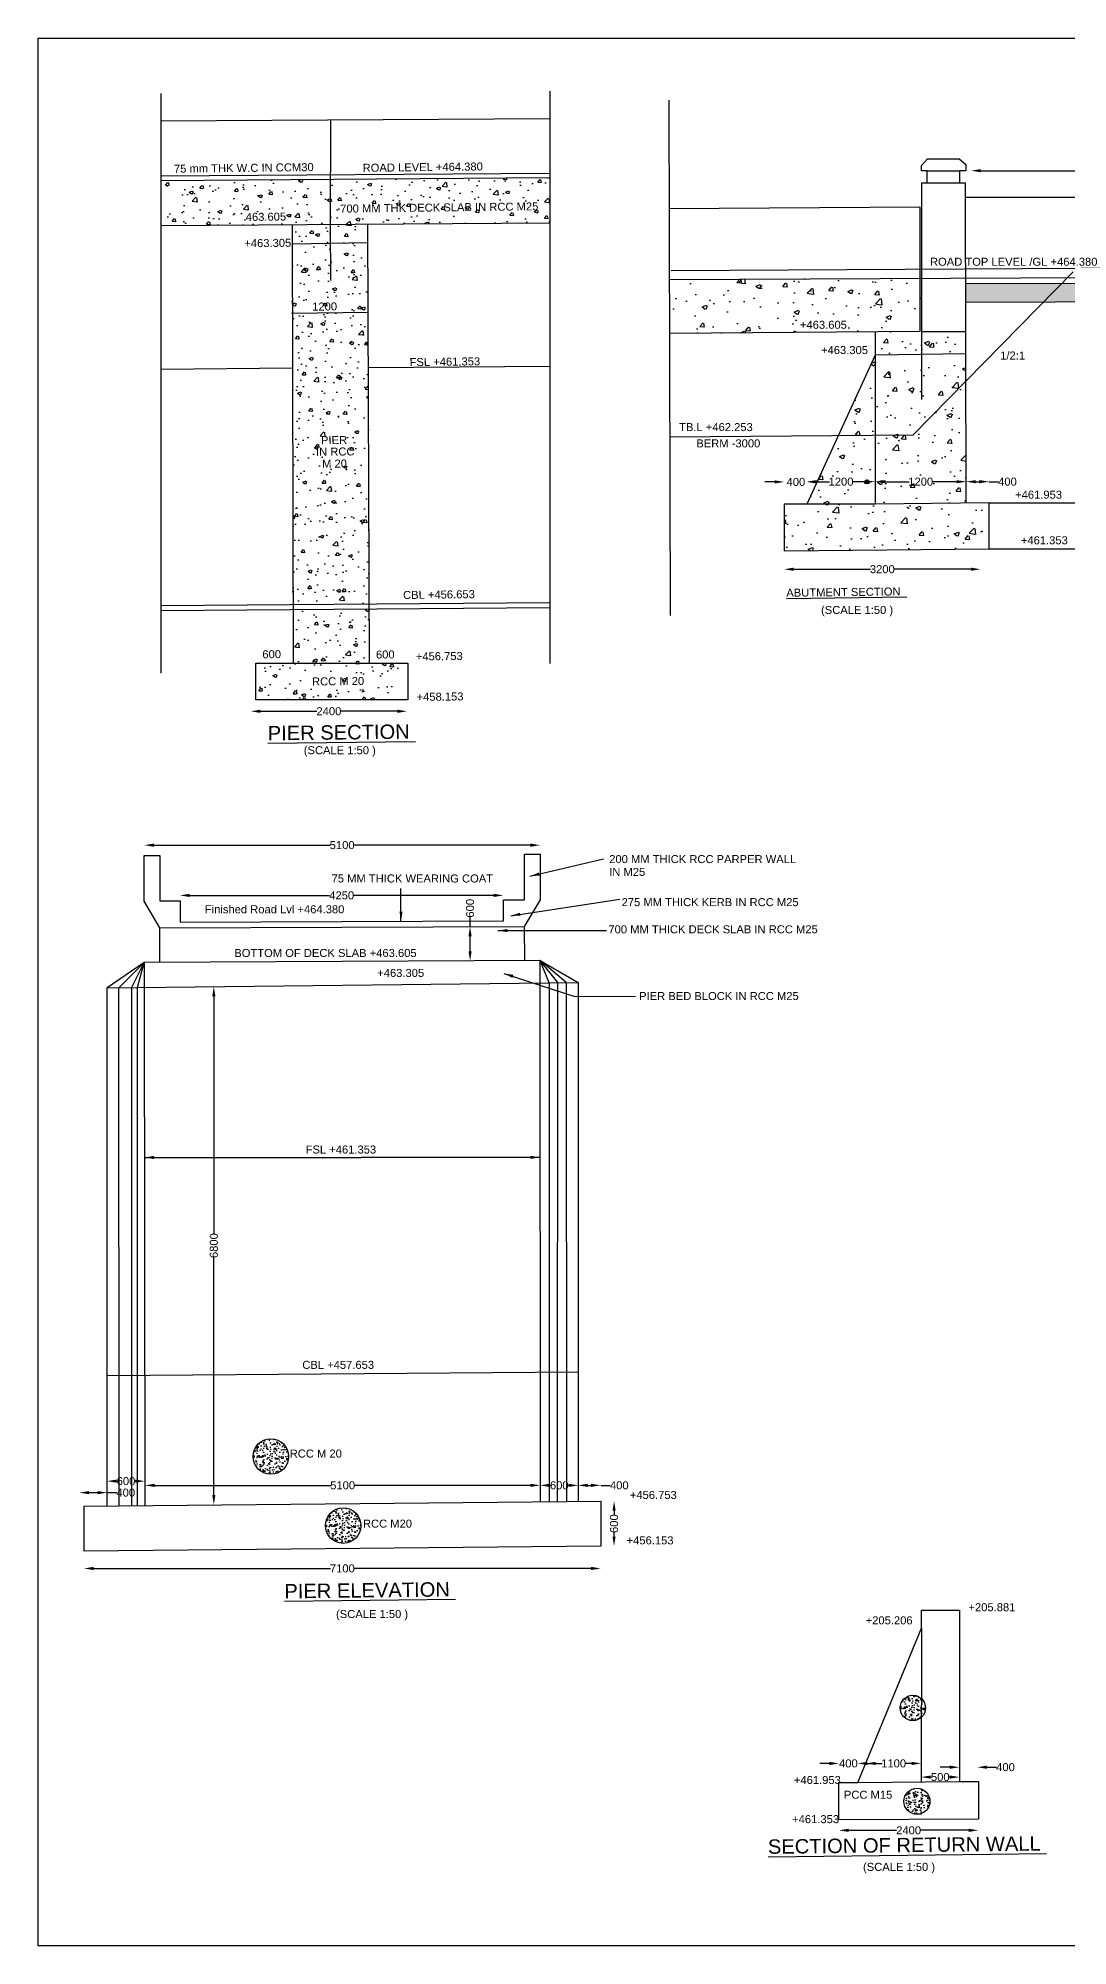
# Model space of a CAD drawing. Header units: millimetres. Extents: x 5124 to 5377674, y 2311 to 17511874.
# Drawn here: x 5336396 to 5352479, y 17482074 to 17511874 of the extents above; entities that cross this region are included whole.
import ezdxf

# ---------------------------------------------------------------- set-up
doc = ezdxf.new("R2010")
doc.units = ezdxf.units.MM
doc.header["$MEASUREMENT"] = 0
doc.layers.add('DRAWING', color=2, linetype='Continuous')
doc.layers.add('TEXT', color=7, linetype='Continuous')
doc.styles.get("Standard").update_dxf_attribs({"font": 'arial.ttf', "height": 125})
doc.dimstyles.get("Standard").update_dxf_attribs({"dimtxt": 200, "dimasz": 150, "dimexe": 0.18, "dimexo": 0.0625, "dimgap": 0.09, "dimtad": 0, "dimdec": 0, "dimzin": 0, "dimdsep": 46, "dimtxsty": 'Standard', "dimcen": 0.09, "dimse1": 1, "dimse2": 1, "dimadec": 0, "dimazin": 0, "dimtfac": 1, "dimtdec": 0, "dimtofl": 0, "dimtmove": 0, "dimatfit": 3, "dimfxl": 1, "dimtolj": 1, "dimtzin": 0, "dimarcsym": 0})
pattern_1 = [(50, (0, 0), (537.945137, -47.064101), [56.25, -618.75]), (355, (0, 0), (-104.0635, 564.1441), [45, -495]), (100.4514, (44.83, -3.9), (433.882036, 517.079657), [47.805143, -525.856584]), (46.1842, (0, 150), (800.430786, -124.13926), [84.375, -928.125]), (96.6356, (66.7, 139.66), (700.99703, 730.588403), [71.707716, -788.78475]), (351.1842, (0, 150), (700.99646, 730.58895), [67.5, -742.5]), (21, (75, 112.5), (447.680289, -301.964168), [56.25, -618.75]), (326, (75, 112.5), (182.486499, 543.862534), [45, -495]), (71.4514, (112.3, 87.34), (630.166971, 241.897873), [47.805143, -525.856584]), (37.5, (0, 0), (9.1198915, 249.6703904), [0, -489, 0, -502.5, 0, -496.875]), (7.5, (0, 0), (197.302153, 295.808784), [0, -286.5, 0, -477.75, 0, -189.375]), (327.5, (-167.25, 0), (400.3668271, -16.9161538), [0, -187.5, 0, -585, 0, -776.25]), (317.5, (-242.25, 0), (437.389627, 75.078737), [0, -243.75, 0, -388.5, 0, -551.25])]
pattern_2 = [(50, (0, 0), (143.4520365, -12.550427), [15, -165]), (355, (0, 0), (-27.7502667, 150.4384267), [12, -132]), (100.4514, (11.95, -1.05), (115.7018763, 137.8879084), [12.748038, -140.2284224]), (46.1842, (0, 40), (213.4482097, -33.1038029), [22.5, -247.5]), (96.6356, (17.79, 37.24), (186.932541, 194.8235742), [19.1220576, -210.3426]), (351.1842, (0, 40), (186.932389, 194.8237202), [18, -198]), (21, (20, 30), (119.3814104, -80.5237781), [15, -165]), (326, (20, 30), (48.6630664, 145.030009), [12, -132]), (71.4514, (29.95, 23.29), (168.0445257, 64.5060993), [12.748038, -140.2284224]), (37.5, (0, 0), (2.43197106, 66.57877077), [0, -130.4, 0, -134, 0, -132.5]), (7.5, (0, 0), (52.6139075, 78.88234238), [0, -76.4, 0, -127.4, 0, -50.5]), (327.5, (-44.6, 0), (106.76448723, -4.51097435), [0, -50, 0, -156, 0, -207]), (317.5, (-64.6, 0), (116.63723387, 20.02099647), [0, -65, 0, -103.6, 0, -147])]

# ---------------------------------------------------------------- blocks, each defined once
blk = doc.blocks.new('*D4')
at = {"layer": 'Defpoints', "color": 0, "transparency": 16777216}
for p in [(5339717, 17501386), (5342157, 17501386), (5342157, 17501359)]:
    blk.add_point(p, dxfattribs=at)
at = {"layer": 'TEXT', "color": 0, "lineweight": -2, "transparency": 16777216}
for p, q in [((5339867, 17501359), (5340749, 17501359)), ((5342007, 17501359), (5341125, 17501359))]:
    blk.add_line(p, q, dxfattribs=at)
at = {"layer": 'TEXT', "color": 0, "transparency": 16777216}
for points in [[(5339867, 17501384), (5339867, 17501334), (5339717, 17501359)], [(5342007, 17501384), (5342007, 17501334), (5342157, 17501359)]]:
    blk.add_solid(points, dxfattribs=at)
at = {"layer": 'TEXT', "color": 0, "transparency": 16777216, "insert": (5340937, 17501359), "char_height": 125, "attachment_point": 5}
blk.add_mtext('\\A1;2400', dxfattribs=at)
blk = doc.blocks.new('*D5')
at = {"layer": 'Defpoints', "color": 0, "transparency": 16777216}
for p in [(5351115, 17503897), (5348047, 17503867), (5351115, 17503578)]:
    blk.add_point(p, dxfattribs=at)
at = {"layer": 'TEXT', "color": 0, "lineweight": -2, "transparency": 16777216}
for p, q in [((5348197, 17503578), (5349395, 17503578)), ((5350965, 17503578), (5349768, 17503578))]:
    blk.add_line(p, q, dxfattribs=at)
at = {"layer": 'TEXT', "color": 0, "transparency": 16777216}
for points in [[(5348197, 17503603), (5348197, 17503553), (5348047, 17503578)], [(5350965, 17503603), (5350965, 17503553), (5351115, 17503578)]]:
    blk.add_solid(points, dxfattribs=at)
at = {"layer": 'TEXT', "color": 0, "transparency": 16777216, "insert": (5349581, 17503578), "char_height": 125, "attachment_point": 5}
blk.add_mtext('\\A1;3200', dxfattribs=at)
blk = doc.blocks.new('*D6')
at = {"layer": 'Defpoints', "color": 0, "transparency": 16777216}
for p in [(5348403, 17504942), (5348047, 17504596), (5348403, 17504596)]:
    blk.add_point(p, dxfattribs=at)
at = {"layer": 'TEXT', "color": 0, "lineweight": -2, "transparency": 16777216}
for p, q in [((5347897, 17504942), (5347747, 17504942)), ((5348553, 17504942), (5348703, 17504942))]:
    blk.add_line(p, q, dxfattribs=at)
at = {"layer": 'TEXT', "color": 0, "transparency": 16777216}
for points in [[(5347897, 17504967), (5347897, 17504917), (5348047, 17504942)], [(5348553, 17504967), (5348553, 17504917), (5348403, 17504942)]]:
    blk.add_solid(points, dxfattribs=at)
at = {"layer": 'TEXT', "color": 0, "transparency": 16777216, "insert": (5348231, 17504942), "char_height": 125, "attachment_point": 5}
blk.add_mtext('\\A1;400', dxfattribs=at)
blk = doc.blocks.new('*D7')
at = {"layer": 'Defpoints', "color": 0, "transparency": 16777216}
for p in [(5349470, 17504946), (5348403, 17504596), (5349470, 17504596)]:
    blk.add_point(p, dxfattribs=at)
at = {"layer": 'TEXT', "color": 0, "lineweight": -2, "transparency": 16777216}
for p, q in [((5348553, 17504946), (5348756, 17504946)), ((5349320, 17504946), (5349117, 17504946))]:
    blk.add_line(p, q, dxfattribs=at)
at = {"layer": 'TEXT', "color": 0, "transparency": 16777216}
for points in [[(5348553, 17504971), (5348553, 17504921), (5348403, 17504946)], [(5349320, 17504971), (5349320, 17504921), (5349470, 17504946)]]:
    blk.add_solid(points, dxfattribs=at)
at = {"layer": 'TEXT', "color": 0, "transparency": 16777216, "insert": (5348936, 17504946), "char_height": 125, "attachment_point": 5}
blk.add_mtext('\\A1;1200', dxfattribs=at)
blk = doc.blocks.new('*D8')
at = {"layer": 'Defpoints', "color": 0, "transparency": 16777216}
for p in [(5350891, 17504946), (5349470, 17504596), (5350891, 17504611)]:
    blk.add_point(p, dxfattribs=at)
at = {"layer": 'TEXT', "color": 0, "lineweight": -2, "transparency": 16777216}
for p, q in [((5349620, 17504946), (5350000, 17504946)), ((5350741, 17504946), (5350361, 17504946))]:
    blk.add_line(p, q, dxfattribs=at)
at = {"layer": 'TEXT', "color": 0, "transparency": 16777216}
for points in [[(5349620, 17504971), (5349620, 17504921), (5349470, 17504946)], [(5350741, 17504971), (5350741, 17504921), (5350891, 17504946)]]:
    blk.add_solid(points, dxfattribs=at)
at = {"layer": 'TEXT', "color": 0, "transparency": 16777216, "insert": (5350181, 17504946), "char_height": 125, "attachment_point": 5}
blk.add_mtext('\\A1;1200', dxfattribs=at)
blk = doc.blocks.new('*D9')
at = {"layer": 'Defpoints', "color": 0, "transparency": 16777216}
for p in [(5350891, 17504946), (5351246, 17504946), (5351246, 17504946)]:
    blk.add_point(p, dxfattribs=at)
at = {"layer": 'TEXT', "color": 0, "lineweight": -2, "transparency": 16777216}
for p, q in [((5351041, 17504946), (5351096, 17504946)), ((5351246, 17504946), (5351396, 17504946))]:
    blk.add_line(p, q, dxfattribs=at)
at = {"layer": 'TEXT', "color": 0, "transparency": 16777216}
for points in [[(5351041, 17504971), (5351041, 17504921), (5350891, 17504946)], [(5351096, 17504971), (5351096, 17504921), (5351246, 17504946)]]:
    blk.add_solid(points, dxfattribs=at)
at = {"layer": 'TEXT', "color": 0, "transparency": 16777216, "insert": (5351536, 17504946), "char_height": 125, "attachment_point": 5}
blk.add_mtext('\\A1;400', dxfattribs=at)
blk = doc.blocks.new('*D10')
at = {"layer": 'Defpoints', "color": 0, "transparency": 16777216}
for p in [(5350969, 17509804), (5350969, 17509389), (5355027, 17509393)]:
    blk.add_point(p, dxfattribs=at)
at = {"layer": 'TEXT', "color": 0, "lineweight": -2, "transparency": 16777216}
for p, q in [((5351119, 17509804), (5352809, 17509804)), ((5354877, 17509804), (5353187, 17509804))]:
    blk.add_line(p, q, dxfattribs=at)
at = {"layer": 'TEXT', "color": 0, "transparency": 16777216}
for points in [[(5351119, 17509829), (5351119, 17509779), (5350969, 17509804)], [(5354877, 17509829), (5354877, 17509779), (5355027, 17509804)]]:
    blk.add_solid(points, dxfattribs=at)
at = {"layer": 'TEXT', "color": 0, "transparency": 16777216, "insert": (5352998, 17509804), "char_height": 125, "attachment_point": 5}
blk.add_mtext('\\A1;4500', dxfattribs=at)
blk = doc.blocks.new('*D20')
at = {"layer": 'Defpoints', "color": 0, "transparency": 16777216}
for p in [(5344234, 17499268), (5344234, 17499125), (5338054, 17499109)]:
    blk.add_point(p, dxfattribs=at)
at = {"layer": 'TEXT', "color": 0, "lineweight": -2, "transparency": 16777216}
for p, q in [((5338204, 17499268), (5340958, 17499268)), ((5344084, 17499268), (5341331, 17499268))]:
    blk.add_line(p, q, dxfattribs=at)
at = {"layer": 'TEXT', "color": 0, "transparency": 16777216}
for points in [[(5338204, 17499293), (5338204, 17499243), (5338054, 17499268)], [(5344084, 17499293), (5344084, 17499243), (5344234, 17499268)]]:
    blk.add_solid(points, dxfattribs=at)
at = {"layer": 'TEXT', "color": 0, "transparency": 16777216, "insert": (5341144, 17499268), "char_height": 125, "attachment_point": 5}
blk.add_mtext('\\A1;5100', dxfattribs=at)
blk = doc.blocks.new('*D21')
at = {"layer": 'Defpoints', "color": 0, "transparency": 16777216}
for p in [(5338611, 17498483), (5338611, 17498415), (5343663, 17498415)]:
    blk.add_point(p, dxfattribs=at)
at = {"layer": 'TEXT', "color": 0, "lineweight": -2, "transparency": 16777216}
for p, q in [((5338761, 17498483), (5340948, 17498483)), ((5343513, 17498483), (5341326, 17498483))]:
    blk.add_line(p, q, dxfattribs=at)
at = {"layer": 'TEXT', "color": 0, "transparency": 16777216}
for points in [[(5338761, 17498508), (5338761, 17498458), (5338611, 17498483)], [(5343513, 17498508), (5343513, 17498458), (5343663, 17498483)]]:
    blk.add_solid(points, dxfattribs=at)
at = {"layer": 'TEXT', "color": 0, "transparency": 16777216, "insert": (5341137, 17498483), "char_height": 125, "attachment_point": 5}
blk.add_mtext('\\A1;4250', dxfattribs=at)
blk = doc.blocks.new('*D22')
at = {"layer": 'Defpoints', "color": 0, "transparency": 16777216}
for p in [(5339292, 17497058), (5339140, 17488965), (5339369, 17488965)]:
    blk.add_point(p, dxfattribs=at)
at = {"layer": 'TEXT', "color": 0, "lineweight": -2, "transparency": 16777216}
for p, q in [((5339140, 17496908), (5339140, 17493199)), ((5339140, 17489115), (5339140, 17492825))]:
    blk.add_line(p, q, dxfattribs=at)
at = {"layer": 'TEXT', "color": 0, "transparency": 16777216}
for points in [[(5339115, 17496908), (5339165, 17496908), (5339140, 17497058)], [(5339115, 17489115), (5339165, 17489115), (5339140, 17488965)]]:
    blk.add_solid(points, dxfattribs=at)
at = {"layer": 'TEXT', "color": 0, "transparency": 16777216, "insert": (5339140, 17493012), "char_height": 125, "attachment_point": 5, "rotation": 90}
blk.add_mtext('\\A1;6800', dxfattribs=at)
blk = doc.blocks.new('*D23')
at = {"layer": 'Defpoints', "color": 0, "transparency": 16777216}
for p in [(5338064, 17489105), (5344239, 17489267), (5344239, 17489109)]:
    blk.add_point(p, dxfattribs=at)
at = {"layer": 'TEXT', "color": 0, "lineweight": -2, "transparency": 16777216}
for p, q in [((5338214, 17489267), (5340965, 17489267)), ((5344089, 17489267), (5341338, 17489267))]:
    blk.add_line(p, q, dxfattribs=at)
at = {"layer": 'TEXT', "color": 0, "transparency": 16777216}
for points in [[(5338214, 17489292), (5338214, 17489242), (5338064, 17489267)], [(5344089, 17489292), (5344089, 17489242), (5344239, 17489267)]]:
    blk.add_solid(points, dxfattribs=at)
at = {"layer": 'TEXT', "color": 0, "transparency": 16777216, "insert": (5341152, 17489267), "char_height": 125, "attachment_point": 5}
blk.add_mtext('\\A1;5100', dxfattribs=at)
blk = doc.blocks.new('*D24')
at = {"layer": 'Defpoints', "color": 0, "transparency": 16777216}
for p in [(5344239, 17489267), (5344831, 17489267), (5344831, 17489267)]:
    blk.add_point(p, dxfattribs=at)
at = {"layer": 'TEXT', "color": 0, "lineweight": -2, "transparency": 16777216}
for p, q in [((5344389, 17489267), (5344397, 17489267)), ((5344681, 17489267), (5344673, 17489267))]:
    blk.add_line(p, q, dxfattribs=at)
at = {"layer": 'TEXT', "color": 0, "transparency": 16777216}
for points in [[(5344389, 17489292), (5344389, 17489242), (5344239, 17489267)], [(5344681, 17489292), (5344681, 17489242), (5344831, 17489267)]]:
    blk.add_solid(points, dxfattribs=at)
at = {"layer": 'TEXT', "color": 0, "transparency": 16777216, "insert": (5344535, 17489267), "char_height": 125, "attachment_point": 5}
blk.add_mtext('\\A1;600', dxfattribs=at)
blk = doc.blocks.new('*D25')
at = {"layer": 'Defpoints', "color": 0, "transparency": 16777216}
for p in [(5344831, 17489017), (5345182, 17489267), (5345182, 17489017)]:
    blk.add_point(p, dxfattribs=at)
at = {"layer": 'TEXT', "color": 0, "lineweight": -2, "transparency": 16777216}
for p, q in [((5344981, 17489267), (5345032, 17489267)), ((5345182, 17489267), (5345332, 17489267))]:
    blk.add_line(p, q, dxfattribs=at)
at = {"layer": 'TEXT', "color": 0, "transparency": 16777216}
for points in [[(5344981, 17489292), (5344981, 17489242), (5344831, 17489267)], [(5345032, 17489292), (5345032, 17489242), (5345182, 17489267)]]:
    blk.add_solid(points, dxfattribs=at)
at = {"layer": 'TEXT', "color": 0, "transparency": 16777216, "insert": (5345473, 17489267), "char_height": 125, "attachment_point": 5}
blk.add_mtext('\\A1;400', dxfattribs=at)
blk = doc.blocks.new('*D26')
at = {"layer": 'Defpoints', "color": 0, "transparency": 16777216}
for p in [(5345182, 17489020), (5345182, 17488318), (5345391, 17488318)]:
    blk.add_point(p, dxfattribs=at)
at = {"layer": 'TEXT', "color": 0, "lineweight": -2, "transparency": 16777216}
for p, q in [((5345391, 17488870), (5345391, 17488808)), ((5345391, 17488468), (5345391, 17488531))]:
    blk.add_line(p, q, dxfattribs=at)
at = {"layer": 'TEXT', "color": 0, "transparency": 16777216}
for points in [[(5345366, 17488870), (5345416, 17488870), (5345391, 17489020)], [(5345366, 17488468), (5345416, 17488468), (5345391, 17488318)]]:
    blk.add_solid(points, dxfattribs=at)
at = {"layer": 'TEXT', "color": 0, "transparency": 16777216, "insert": (5345391, 17488669), "char_height": 125, "attachment_point": 5, "rotation": 90}
blk.add_mtext('\\A1;600', dxfattribs=at)
blk = doc.blocks.new('*D27')
at = {"layer": 'Defpoints', "color": 0, "transparency": 16777216}
for p in [(5337042, 17489091), (5337473, 17489153), (5337473, 17489091)]:
    blk.add_point(p, dxfattribs=at)
at = {"layer": 'TEXT', "color": 0, "lineweight": -2, "transparency": 16777216}
for p, q in [((5337192, 17489153), (5337323, 17489153)), ((5337473, 17489153), (5337623, 17489153))]:
    blk.add_line(p, q, dxfattribs=at)
at = {"layer": 'TEXT', "color": 0, "transparency": 16777216}
for points in [[(5337192, 17489178), (5337192, 17489128), (5337042, 17489153)], [(5337323, 17489178), (5337323, 17489128), (5337473, 17489153)]]:
    blk.add_solid(points, dxfattribs=at)
at = {"layer": 'TEXT', "color": 0, "transparency": 16777216, "insert": (5337764, 17489153), "char_height": 125, "attachment_point": 5}
blk.add_mtext('\\A1;400', dxfattribs=at)
blk = doc.blocks.new('*D28')
at = {"layer": 'Defpoints', "color": 0, "transparency": 16777216}
for p in [(5337473, 17489344), (5338063, 17489406), (5338063, 17489333)]:
    blk.add_point(p, dxfattribs=at)
at = {"layer": 'TEXT', "color": 0, "lineweight": -2, "transparency": 16777216}
for p, q in [((5337623, 17489333), (5337630, 17489333)), ((5337913, 17489333), (5337907, 17489333))]:
    blk.add_line(p, q, dxfattribs=at)
at = {"layer": 'TEXT', "color": 0, "transparency": 16777216}
for points in [[(5337623, 17489358), (5337623, 17489308), (5337473, 17489333)], [(5337913, 17489358), (5337913, 17489308), (5338063, 17489333)]]:
    blk.add_solid(points, dxfattribs=at)
at = {"layer": 'TEXT', "color": 0, "transparency": 16777216, "insert": (5337768, 17489333), "char_height": 125, "attachment_point": 5}
blk.add_mtext('\\A1;600', dxfattribs=at)
blk = doc.blocks.new('*D29')
at = {"layer": 'Defpoints', "color": 0, "transparency": 16777216}
for p in [(5337113, 17488240), (5345182, 17488318), (5345182, 17487969)]:
    blk.add_point(p, dxfattribs=at)
at = {"layer": 'TEXT', "color": 0, "lineweight": -2, "transparency": 16777216}
for p, q in [((5337263, 17487969), (5340961, 17487969)), ((5345032, 17487969), (5341333, 17487969))]:
    blk.add_line(p, q, dxfattribs=at)
at = {"layer": 'TEXT', "color": 0, "transparency": 16777216}
for points in [[(5337263, 17487994), (5337263, 17487944), (5337113, 17487969)], [(5345032, 17487994), (5345032, 17487944), (5345182, 17487969)]]:
    blk.add_solid(points, dxfattribs=at)
at = {"layer": 'TEXT', "color": 0, "transparency": 16777216, "insert": (5341147, 17487969), "char_height": 125, "attachment_point": 5}
blk.add_mtext('\\A1;7100', dxfattribs=at)
blk = doc.blocks.new('*D37')
at = {"layer": 'Defpoints', "color": 0, "transparency": 16777216}
for p in [(5349197, 17484923), (5348904, 17484626), (5349197, 17484626)]:
    blk.add_point(p, dxfattribs=at)
at = {"layer": 'TEXT', "color": 0, "lineweight": -2, "transparency": 16777216}
for p, q in [((5348754, 17484923), (5348604, 17484923)), ((5349347, 17484923), (5349497, 17484923))]:
    blk.add_line(p, q, dxfattribs=at)
at = {"layer": 'TEXT', "color": 0, "transparency": 16777216}
for points in [[(5348754, 17484948), (5348754, 17484898), (5348904, 17484923)], [(5349347, 17484948), (5349347, 17484898), (5349197, 17484923)]]:
    blk.add_solid(points, dxfattribs=at)
at = {"layer": 'TEXT', "color": 0, "transparency": 16777216, "insert": (5349051, 17484923), "char_height": 125, "attachment_point": 5}
blk.add_mtext('\\A1;400', dxfattribs=at)
blk = doc.blocks.new('*D38')
at = {"layer": 'Defpoints', "color": 0, "transparency": 16777216}
for p in [(5349329, 17484945), (5350188, 17484943), (5350188, 17484923)]:
    blk.add_point(p, dxfattribs=at)
at = {"layer": 'TEXT', "color": 0, "lineweight": -2, "transparency": 16777216}
for p, q in [((5349479, 17484923), (5349578, 17484923)), ((5350038, 17484923), (5349939, 17484923))]:
    blk.add_line(p, q, dxfattribs=at)
at = {"layer": 'TEXT', "color": 0, "transparency": 16777216}
for points in [[(5349479, 17484948), (5349479, 17484898), (5349329, 17484923)], [(5350038, 17484948), (5350038, 17484898), (5350188, 17484923)]]:
    blk.add_solid(points, dxfattribs=at)
at = {"layer": 'TEXT', "color": 0, "transparency": 16777216, "insert": (5349758, 17484923), "char_height": 125, "attachment_point": 5}
blk.add_mtext('\\A1;1100', dxfattribs=at)
blk = doc.blocks.new('*D39')
at = {"layer": 'Defpoints', "color": 0, "transparency": 16777216}
for p in [(5350187, 17484729), (5350785, 17484729), (5350785, 17484710)]:
    blk.add_point(p, dxfattribs=at)
at = {"layer": 'TEXT', "color": 0, "lineweight": -2, "transparency": 16777216}
for p, q in [((5350337, 17484710), (5350348, 17484710)), ((5350635, 17484710), (5350624, 17484710))]:
    blk.add_line(p, q, dxfattribs=at)
at = {"layer": 'TEXT', "color": 0, "transparency": 16777216}
for points in [[(5350337, 17484735), (5350337, 17484685), (5350187, 17484710)], [(5350635, 17484735), (5350635, 17484685), (5350785, 17484710)]]:
    blk.add_solid(points, dxfattribs=at)
at = {"layer": 'TEXT', "color": 0, "transparency": 16777216, "insert": (5350486, 17484710), "char_height": 125, "attachment_point": 5}
blk.add_mtext('\\A1;500', dxfattribs=at)
blk = doc.blocks.new('*D40')
at = {"layer": 'Defpoints', "color": 0, "transparency": 16777216}
for p in [(5350785, 17484868), (5351064, 17484868), (5351064, 17484864)]:
    blk.add_point(p, dxfattribs=at)
at = {"layer": 'TEXT', "color": 0, "lineweight": -2, "transparency": 16777216}
for p, q in [((5350635, 17484864), (5350485, 17484864)), ((5351214, 17484864), (5351364, 17484864))]:
    blk.add_line(p, q, dxfattribs=at)
at = {"layer": 'TEXT', "color": 0, "transparency": 16777216}
for points in [[(5350635, 17484889), (5350635, 17484839), (5350785, 17484864)], [(5351214, 17484889), (5351214, 17484839), (5351064, 17484864)]]:
    blk.add_solid(points, dxfattribs=at)
at = {"layer": 'TEXT', "color": 0, "transparency": 16777216, "insert": (5351505, 17484864), "char_height": 125, "attachment_point": 5}
blk.add_mtext('\\A1;400', dxfattribs=at)
blk = doc.blocks.new('*D41')
at = {"layer": 'Defpoints', "color": 0, "transparency": 16777216}
for p in [(5348903, 17484040), (5351082, 17484052), (5351082, 17483878)]:
    blk.add_point(p, dxfattribs=at)
at = {"layer": 'TEXT', "color": 0, "lineweight": -2, "transparency": 16777216}
for p, q in [((5349053, 17483878), (5349805, 17483878)), ((5350932, 17483878), (5350180, 17483878))]:
    blk.add_line(p, q, dxfattribs=at)
at = {"layer": 'TEXT', "color": 0, "transparency": 16777216}
for points in [[(5349053, 17483903), (5349053, 17483853), (5348903, 17483878)], [(5350932, 17483903), (5350932, 17483853), (5351082, 17483878)]]:
    blk.add_solid(points, dxfattribs=at)
at = {"layer": 'TEXT', "color": 0, "transparency": 16777216, "insert": (5349992, 17483878), "char_height": 125, "attachment_point": 5}
blk.add_mtext('\\A1;2400', dxfattribs=at)
blk = doc.blocks.new('*D47')
at = {"layer": 'Defpoints', "color": 0, "transparency": 16777216}
for p in [(5343104, 17497994), (5343142, 17497994), (5343106, 17497460)]:
    blk.add_point(p, dxfattribs=at)
at = {"layer": 'TEXT', "color": 0, "lineweight": -2, "transparency": 16777216}
for p, q in [((5343142, 17497994), (5343142, 17498144)), ((5343142, 17497610), (5343142, 17497844))]:
    blk.add_line(p, q, dxfattribs=at)
at = {"layer": 'TEXT', "color": 0, "transparency": 16777216}
for points in [[(5343117, 17497844), (5343167, 17497844), (5343142, 17497994)], [(5343117, 17497610), (5343167, 17497610), (5343142, 17497460)]]:
    blk.add_solid(points, dxfattribs=at)
at = {"layer": 'TEXT', "color": 0, "transparency": 16777216, "insert": (5343142, 17498282), "char_height": 125, "attachment_point": 5, "rotation": 90}
blk.add_mtext('\\A1;600', dxfattribs=at)

msp = doc.modelspace()

# ---------------------------------------------------------------- hatches: boundary and pattern name
at = {"layer": 'DRAWING'}
h = msp.add_hatch(dxfattribs=at)
h.set_pattern_fill('AR-CONC', color=0, scale=100, style=0)
h.set_pattern_definition([(50, (0, 0), (717.260183, -62.752135), [75, -825]), (355, (0, 0), (-138.751334, 752.192134), [60, -660]), (100.4514, (59.8, -5.2), (578.509382, 689.439542), [63.74019, -701.142112]), (46.1842, (0, 200), (1067.24105, -165.519014), [112.5, -1237.5]), (96.6356, (88.9, 186.2), (934.662706, 974.11787), [95.61029, -1051.713]), (351.1842, (0, 200), (934.661945, 974.1186), [90, -990]), (21, (100, 150), (596.907052, -402.61889), [75, -825]), (326, (100, 150), (243.315332, 725.150045), [60, -660]), (71.4514, (149.74, 116.45), (840.222629, 322.530497), [63.74019, -701.142112]), (37.5, (0, 0), (12.1598553, 332.893854), [0, -652, 0, -670, 0, -662.5]), (7.5, (0, 0), (263.0695374, 394.411712), [0, -382, 0, -637, 0, -252.5]), (327.5, (-223, 0), (533.822436, -22.5548717), [0, -250, 0, -780, 0, -1035]), (317.5, (-323, 0), (583.186169, 100.104982), [0, -325, 0, -518, 0, -735])])
h.paths.add_polyline_path([(5351249.8, 17504615.3), (5349469.9, 17504595.9), (5348047.5, 17504595.9), (5348047.5, 17503867.1), (5351249.8, 17503898.6)])
h.paths.add_polyline_path([(5350888, 17506516.7), (5350064.2, 17505675.9), (5349469.9, 17505670.9), (5349469.9, 17504595.9), (5350891.3, 17504611.4)])
h.paths.add_polyline_path([(5349469.9, 17505670.9), (5348894.2, 17505666.2), (5348403, 17504595.9), (5349469.9, 17504595.9)])
h.paths.add_polyline_path([(5350888, 17506516.7), (5350887.2, 17506942.4), (5349469.9, 17506920.5), (5349469.9, 17505670.9), (5350064.2, 17505675.9)])
h.paths.add_polyline_path([(5349469.9, 17506920.5), (5348894.2, 17505666.2), (5349469.9, 17505670.9)])
h.paths.add_polyline_path([(5350192.3, 17507291.2), (5350192.3, 17508122.7), (5350164.9, 17508122.5), (5350164.9, 17507291), (5349469.9, 17507285.9), (5349469.9, 17506920.5), (5350192.3, 17506931.7)])
h.paths.add_polyline_path([(5350886.6, 17507292.5), (5350192.3, 17507291.2), (5350192.3, 17506931.7), (5350887.2, 17506942.4)])
h.paths.add_polyline_path([(5350164.9, 17508122.5), (5346253.8, 17508103.2), (5346255.7, 17507262.4), (5350164.9, 17507291)])
at = {"layer": 'TEXT'}
h = msp.add_hatch(dxfattribs=at)
h.set_pattern_fill('AR-CONC', color=0, scale=75, style=0)
h.set_pattern_definition(pattern_1)
h.paths.add_polyline_path([(5340959.2, 17508965.7), (5340361.3, 17508961.3), (5340362, 17508662.3), (5340960.9, 17508672.8)])
h.paths.add_polyline_path([(5340960.7, 17509666.2), (5338310.5, 17509645.8), (5338310.5, 17508946.5), (5340959.2, 17508965.7)])
h.paths.add_polyline_path([(5344389.7, 17509692.5), (5340960.7, 17509666.2), (5340959.2, 17508965.7), (5344389.7, 17508990.5)])
h.paths.add_polyline_path([(5339606.9, 17508983.5), (5340302, 17508991.9), (5340299.7, 17509183.5), (5339604.6, 17509175.1)], flags=24)
h.paths.add_polyline_path([(5341082.5, 17509113.5), (5344242.4, 17509151.5), (5344240, 17509345.4), (5341080.1, 17509307.4)], flags=24)
h = msp.add_hatch(dxfattribs=at)
h.set_pattern_fill('AR-CONC', color=0, scale=75, style=0)
h.set_pattern_definition(pattern_1)
h.paths.add_polyline_path([(5341547.4, 17508683.2), (5340362, 17508662.3), (5340364.6, 17507580.2), (5341551.6, 17507594.5)])
h.paths.add_polyline_path([(5341546.3, 17508969.9), (5340959.2, 17508965.7), (5340960.9, 17508672.8), (5341547.4, 17508683.2)])
h = msp.add_hatch(dxfattribs=at)
h.set_pattern_fill('GRAVEL', color=0, scale=250, style=0)
h.set_pattern_definition([(228.0128, (180, 250), (-1999.99955804, -2250.000335402), [33.634, -3329.772]), (184.9697, (157.5, 225), (3000.0002628794, 249.997826752), [57.717, -5713.98125]), (132.5104, (100, 220), (2499.997679587, -2750.002168468), [40.697, -4029.008]), (267.2737, (2.5, 157.5), (249.999004432, 5000.000073743), [52.5595, -5203.3895]), (292.8337, (0, 105), (-1250.002476359, 2999.9991029444), [51.53875, -5102.34325]), (357.2737, (20, 57.5), (-5000.000073743, 249.999004432), [52.5595, -5203.3895]), (37.6942, (72.5, 55), (-3250.0018364045, -2499.99760129), [69.50725, -6881.21225]), (72.2553, (127.5, 97.5), (1750.0026906764, 5499.99905781), [65.622, -6496.58025]), (121.4296, (147.5, 160), (-2000.002058544, 3249.998759123), [52.7375, -5221.01825]), (175.2364, (120, 205), (2750.00023658, -249.997883165), [60.208, -2950.19075]), (222.3974, (60, 210), (-3000.0018377683, -2749.9980205035), [77.862, -7708.34375]), (138.8141, (250, 155), (-1750.0007367, 1499.999328336), [26.57525, -2630.961]), (171.4692, (230, 172.5), (3249.999571204, -500.00197751), [50.55925, -5005.37775]), (225, (180, 180), (-3e-14, -250.0000774), [35.35525, -318.198]), (203.1986, (162.5, 210), (1249.999932667, 500.000331316), [19.0395, -1884.90375]), (291.8014, (145, 202.5), (-249.99997763, 750.00006825), [26.92575, -1319.3655]), (30.9638, (155, 177.5), (749.99950557, 500.00062089), [43.73225, -1414.00575]), (161.5651, (192.5, 200), (500.00010865, -249.9996008), [31.62275, -758.94675]), (16.3895, (0, 202.5), (2500.000549603, 749.998177454), [44.3, -4385.71125]), (70.3462, (42.5, 215), (-999.998811843, -2750.000533902), [37.16525, -3679.352]), (293.1986, (192.5, 250), (-500.000331316, 1249.999932667), [38.07875, -1865.8645]), (343.6105, (207.5, 215), (-2500.000549603, 749.998177454), [44.3, -4385.71125]), (339.444, (0, 47.5), (-1250.000461136, 499.998999105), [42.72, -2093.281]), (294.7751, (40, 32.5), (-1249.998047311, 2750.00085546), [35.7945, -3543.66075]), (66.8014, (195, 0), (500.000331316, 1249.999932667), [38.07875, -1865.8645]), (17.354, (210, 35), (-3250.000504774, -999.998625565), [41.90775, -4148.856]), (69.444, (72.5, 0), (-499.998999105, -1250.000461136), [21.36, -2114.641]), (101.3099, (180, 0), (-249.99940804, 1000.00018806), [12.7475, -1262.00725]), (165.9638, (177.5, 12.5), (750.0001365, -249.99951434), [51.53875, -979.2375]), (186.009, (127.5, 25), (2499.9999377265, 249.99982937), [47.7625, -4728.48075]), (303.6901, (155, 155), (-250.00033363, 499.99988944), [36.0555, -865.33225]), (353.1572, (175, 125), (4249.9998413696, -500.001999481), [62.9485, -6231.89075]), (60.9454, (237.5, 117.5), (-1000.0000068, -1750.000096142), [25.739, -2548.1685]), (90, (250, 140), (-250, 250), [15, -235]), (120.2564, (122.5, 32.5), (999.9987217, -1750.000613964), [34.731, -3438.38]), (48.0128, (105, 62.5), (1999.99955804, 2250.000335402), [67.268, -3296.138]), (0, (150, 112.5), (250, 250), [65, -185]), (325.3048, (215, 112.5), (-2499.998564747, 1750.002152399), [39.5285, -3913.3185]), (254.0546, (247.5, 90), (-249.999972324, -1000.00003166), [36.4005, -1783.627]), (207.646, (237.5, 55), (-4749.998951795, -2500.001928292), [59.26625, -5867.3685]), (175.4261, (185, 27.5), (-3250.000139578, 249.99870029), [62.69975, -6207.2685])])
h.paths.add_polyline_path([(5355031.5, 17508054.3), (5352385.7, 17508045.4), (5352102.3, 17507756.1), (5355032.4, 17507766)])
h.paths.add_polyline_path([(5352385.7, 17508045.4), (5350885.2, 17508040.3), (5350885.8, 17507752), (5352102.3, 17507756.1)])
h = msp.add_hatch(dxfattribs=at)
h.set_pattern_fill('AR-CONC', color=0, scale=75, style=0)
h.set_pattern_definition(pattern_1)
h.paths.add_polyline_path([(5341569.2, 17502952.7), (5340375.6, 17502943.8), (5340377.6, 17502111.9), (5341572.4, 17502111.9)])
h.paths.add_polyline_path([(5341568.9, 17503035.8), (5341551.6, 17507594.5), (5340364.6, 17507580.2), (5340375.4, 17503027.1)])
h.paths.add_polyline_path([(5340799.8, 17505128.8), (5341300.3, 17505134.8), (5341298, 17505326.3), (5340797.5, 17505320.2)], flags=24)
h.paths.add_polyline_path([(5340704.4, 17505314.6), (5341419, 17505323.2), (5341416.7, 17505517), (5340702.1, 17505508.4)], flags=24)
h.paths.add_polyline_path([(5340783.4, 17505499.1), (5341253.5, 17505504.7), (5341251.2, 17505692.2), (5340781.2, 17505686.6)], flags=24)
h = msp.add_hatch(dxfattribs=at)
h.set_pattern_fill('AR-CONC', color=0, scale=75, style=0)
h.set_pattern_definition(pattern_1)
h.paths.add_polyline_path([(5342168.7, 17502111.9), (5339793.7, 17502111.9), (5339793.7, 17501540.1), (5342168.7, 17501540.1)])
h.paths.add_polyline_path([(5340641.9, 17501726.7), (5341521.5, 17501737.3), (5341519.2, 17501931.2), (5340639.6, 17501920.6)], flags=24)
h = msp.add_hatch(dxfattribs=at)
h.set_pattern_fill('AR-CONC', color=256, scale=20, style=0)
h.set_pattern_definition([(50, (-10026.57, 3928.31), (143.4520365, -12.550427), [15, -165]), (355, (-10026.57, 3928.31), (-27.7502667, 150.4384267), [12, -132]), (100.4514, (-10014.61, 3927.27), (115.7018763, 137.8879084), [12.748038, -140.2284224]), (46.1842, (-10026.57, 3968.31), (213.4482097, -33.1038029), [22.5, -247.5]), (96.6356, (-10008.78, 3965.56), (186.932541, 194.8235742), [19.1220576, -210.3426]), (351.1842, (-10026.57, 3968.31), (186.932389, 194.8237202), [18, -198]), (21, (-10006.57, 3958.31), (119.3814104, -80.5237781), [15, -165]), (326, (-10006.57, 3958.31), (48.6630664, 145.030009), [12, -132]), (71.4514, (-9996.62, 3951.6), (168.0445257, 64.5060993), [12.748038, -140.2284224]), (37.5, (-10026.57, 3928.314), (2.43197106, 66.57877077), [0, -130.4, 0, -134, 0, -132.5]), (7.5, (-10026.57, 3928.314), (52.6139075, 78.88234238), [0, -76.4, 0, -127.4, 0, -50.5]), (327.5, (-10071.17, 3928.314), (106.76448723, -4.51097435), [0, -50, 0, -156, 0, -207]), (317.5, (-10091.17, 3928.31), (116.63723387, 20.02099647), [0, -65, 0, -103.6, 0, -147])])
edge = h.paths.add_edge_path()
edge.add_arc((5340030.7, 17489718.6), 277.3, 0, 360)
h = msp.add_hatch(dxfattribs=at)
h.set_pattern_fill('AR-CONC', color=256, scale=20, style=0)
h.set_pattern_definition([(50, (-8897.26, 2848.18), (143.4520365, -12.550427), [15, -165]), (355, (-8897.26, 2848.18), (-27.7502667, 150.4384267), [12, -132]), (100.4514, (-8885.3, 2847.13), (115.7018763, 137.8879084), [12.748038, -140.2284224]), (46.1842, (-8897.26, 2888.18), (213.4482097, -33.1038029), [22.5, -247.5]), (96.6356, (-8879.47, 2885.42), (186.932541, 194.8235742), [19.1220576, -210.3426]), (351.1842, (-8897.26, 2888.18), (186.932389, 194.8237202), [18, -198]), (21, (-8877.26, 2878.18), (119.3814104, -80.5237781), [15, -165]), (326, (-8877.26, 2878.18), (48.6630664, 145.030009), [12, -132]), (71.4514, (-8867.31, 2871.47), (168.0445257, 64.5060993), [12.748038, -140.2284224]), (37.5, (-8897.26, 2848.18), (2.43197106, 66.57877077), [0, -130.4, 0, -134, 0, -132.5]), (7.5, (-8897.26, 2848.18), (52.6139075, 78.88234238), [0, -76.4, 0, -127.4, 0, -50.5]), (327.5, (-8941.86, 2848.18), (106.76448723, -4.51097435), [0, -50, 0, -156, 0, -207]), (317.5, (-8961.86, 2848.18), (116.63723387, 20.02099647), [0, -65, 0, -103.6, 0, -147])])
edge = h.paths.add_edge_path()
edge.add_arc((5341160.1, 17488638.5), 277.3, 0, 360)
h = msp.add_hatch(dxfattribs=at)
h.set_pattern_fill('AR-CONC', color=256, scale=20, style=0)
h.set_pattern_definition(pattern_2)
edge = h.paths.add_edge_path()
edge.add_arc((5350057.3, 17485790.3), 198.2, 0, 360)
h = msp.add_hatch(dxfattribs=at)
h.set_pattern_fill('AR-CONC', color=256, scale=20, style=0)
h.set_pattern_definition(pattern_2)
edge = h.paths.add_edge_path()
edge.add_arc((5350122.4, 17484331.3), 203.3, 0, 360)

# ---------------------------------------------------------------- linework, layer by layer
at = {"layer": 'DRAWING', "color": 0}
for points in [[(5336395.8, 17511874.5), (5377305.7, 17511874.5), (5377305.7, 17482073.5), (5336395.8, 17482073.5)], [(5339793.7, 17502111.9), (5342168.7, 17502111.9), (5342168.7, 17501540.1), (5339793.7, 17501540.1)], [(5337112.7, 17488943.7), (5345182.1, 17489020.2), (5345182.1, 17488318.4), (5337112.7, 17488239.9)]]:
    msp.add_lwpolyline(points, close=True, dxfattribs=at)
for points in [[(5344389.7, 17511045.5), (5344389.7, 17502104.2)], [(5338310.5, 17511007.9), (5338310.5, 17501954.5)], [(5346247.5, 17510907.5), (5346265.6, 17502852.9)], [(5338310.5, 17510582.4), (5344389.7, 17510620.4)], [(5340962.6, 17510598.9), (5340959.2, 17508965.7)], [(5350280.5, 17509803.8), (5350194.6, 17509803.8), (5350194.6, 17509886.1), (5350285.2, 17509990.9), (5350783.3, 17509990.9), (5350884.5, 17509902), (5350884.5, 17509803.8), (5350789, 17509803.8)], [(5338310.5, 17509721.8), (5344389.7, 17509764.3)], [(5344389.7, 17509692.5), (5338310.5, 17509645.8)], [(5350891.3, 17504611.4), (5350882.4, 17509607.3), (5350192.3, 17509607.3), (5350192.3, 17507291.2), (5350886.6, 17507292.5)], [(5350280.5, 17509607.3), (5350280.5, 17509803.8), (5350789, 17509803.8), (5350789, 17509607.3)], [(5350882.8, 17509388.4), (5355027, 17509392.6), (5355035.4, 17506872.3)], [(5338310.5, 17508946.5), (5344389.7, 17508990.5)], [(5340361.3, 17508961.3), (5340377.6, 17502111.9)], [(5340959.2, 17508965.7), (5340964.3, 17508090.4)], [(5341572.4, 17502111.9), (5341546.3, 17508969.9)], [(5346251.3, 17509212.1), (5350164.9, 17509238.4), (5350164.9, 17507291)], [(5340362, 17508662.3), (5341547.4, 17508683.2)], [(5346253.8, 17508103.2), (5355039.8, 17508146.6)], [(5346259.3, 17505644.3), (5350064.2, 17505675.9), (5352562.9, 17508226.2)], [(5346285.3, 17508246.2), (5357245.8, 17508308.5)], [(5350885.2, 17508040.3), (5355031.5, 17508054.3)], [(5340353.1, 17507580), (5341553, 17507594.5)], [(5350164.9, 17507291), (5346255.7, 17507262.4)], [(5349469.9, 17507285.9), (5349469.9, 17504595.9), (5348047.5, 17504595.9), (5348047.5, 17503867.1), (5351249.8, 17503898.6), (5351249.8, 17504615.3), (5349469.9, 17504595.9)], [(5350192.3, 17507291.2), (5350192.3, 17506230.5)], [(5350887.2, 17506942.4), (5349469.9, 17506920.5), (5348403, 17504595.9)], [(5351249.8, 17504615.3), (5355041.7, 17504614.1), (5355035.4, 17506872.3)], [(5340366.6, 17506720.2), (5338310.5, 17506699.4)], [(5341554.8, 17506730), (5344389.7, 17506750.6)], [(5351249.8, 17503898.6), (5355046.8, 17503895), (5355041.7, 17504614.1)], [(5338310.5, 17503011.9), (5344389.7, 17503056.5)], [(5344389.7, 17502973.7), (5338310.5, 17502928.4)], [(5338295.2, 17497974.9), (5338054, 17498393.7), (5338054, 17499108.6), (5338296.3, 17499108.6), (5338296.3, 17498398.5), (5338611.3, 17498398.5), (5338611.3, 17498065.3), (5343663, 17498086.7), (5343663, 17498414.7), (5343992, 17498414.7), (5343992, 17499125.2), (5344234.5, 17499125.2), (5344234.5, 17498412.8), (5343988.2, 17497997.5)], [(5338295.2, 17497437.9), (5338295.2, 17497974.9), (5343988.2, 17497997.5), (5343990.7, 17497464.1)], [(5338049.3, 17497436.8), (5337473.4, 17497036.7)], [(5337657.2, 17497038.8), (5338049.3, 17497436.8)], [(5337854.2, 17497041.2), (5338049.3, 17497436.8)], [(5337945.4, 17497042.3), (5338049.3, 17497436.8)], [(5344239.5, 17489011.2), (5344235, 17497465.3), (5338049.3, 17497436.8), (5338054, 17497043.6), (5338064, 17488952.7)], [(5344235, 17497465.3), (5344829.3, 17497123.9)], [(5344645.4, 17497123.8), (5344235, 17497465.3)], [(5344511.7, 17497120.1), (5344235, 17497465.3)], [(5344376, 17497118.5), (5344235, 17497465.3)], [(5337473.4, 17488947.1), (5337473.4, 17497036.7), (5344829.3, 17497123.9), (5344830.6, 17489016.8)], [(5337662.2, 17488948.9), (5337657.2, 17497038.8)], [(5337854.2, 17497041.2), (5337854.6, 17488950.8)], [(5337949.5, 17488951.7), (5337945.4, 17497042.3)], [(5344376, 17497118.5), (5344376.7, 17489012.5)], [(5344508, 17489013.8), (5344511.7, 17497120.1)], [(5344645.4, 17497121.7), (5344646.9, 17489015.1)], [(5337473.4, 17490985.6), (5344830.3, 17491042.2)], [(5348904.4, 17484626), (5349197.3, 17484626), (5350191.2, 17487036.1), (5350191.2, 17487316.5), (5350784.7, 17487316.5), (5350784.7, 17484643), (5351082, 17484643), (5351082, 17484051.6), (5348902.8, 17484040.5), (5348904.4, 17484626)], [(5350191.2, 17487036.1), (5350187.1, 17484636.6)], [(5349197.3, 17484626), (5350784.7, 17484643)]]:
    msp.add_lwpolyline(points, dxfattribs=at)
for centre, radius in [((5340030.7, 17489718.6), 277.3), ((5341160.1, 17488638.5), 277.3), ((5350057.3, 17485790.3), 198.2), ((5350122.4, 17484331.3), 203.3)]:
    msp.add_circle(centre, radius, dxfattribs=at)
at = {"layer": 'TEXT', "color": 0}
msp.add_lwpolyline([(5350885.8, 17507752), (5355032.4, 17507766)], dxfattribs=at)

# ---------------------------------------------------------------- texts
for s, height, p in [('75 mm THK W.C IN CCM30 ', 125, (5338517, 17509771.7)), ('ROAD LEVEL +464.380', 125, (5341464.4, 17509785.8)), ('700 MM THK DECK SLAB IN RCC M25', 125, (5341114.4, 17509148.3)), ('463.605', 125, (5339638.5, 17509018.1)), ('+463.305', 125, (5339616.4, 17508607.5)), ('1200', 125, (5340676.8, 17507617.2)), ('FSL +461.353', 125, (5342198.2, 17506750.9)), ('IN RCC ', 125, (5340736.3, 17505349.4)), ('PIER', 125, (5340814.3, 17505530.7)), ('M 20 ', 125, (5340831.3, 17505163.2)), ('%%UABUTMENT SECTION  ', 125, (5348082, 17503147.8)), ('CBL +456.653', 125, (5342095.9, 17503113.1)), ('600', 125, (5339898.6, 17502186.1)), ('600', 125, (5341672.6, 17502182.2)), ('+456.753', 125, (5342295.3, 17502152.5)), ('RCC M 20', 125, (5340673.8, 17501761.6)), ('+458.153', 125, (5342307.1, 17501520.8)), ('%%UPIER SECTION ', 225, (5339982.8, 17500904.3)), ('%%UPIER ELEVATION ', 225, (5340242.4, 17487500.6)), ('%%USECTION OF RETURN WALL ', 225, (5347795.1, 17483510.3))]:
    msp.add_text(s, height=height, rotation=0.68913, dxfattribs=at).set_placement(p)
for s, p in [('ROAD TOP LEVEL /GL +464.380', (5350325.6, 17508319)), ('+463.605', (5348294.4, 17507334.7)), ('+463.305', (5348624.2, 17506939.2)), ('1/2:1', (5351422.5, 17506854.4)), ('TB.L +462.253', (5346407, 17505736.3)), ('BERM -3000', (5346675.8, 17505481.8)), ('+461.953', (5351654.9, 17504680.8)), ('+461.353', (5351744.8, 17503967.9)), ('(SCALE 1:50 )', (5348624.1, 17502879.9)), ('(SCALE 1:50 )', (5340544.6, 17500688.5)), ('200 MM THICK RCC PARPER WALL', (5345315, 17498987.7)), ('IN M25 ', (5345315, 17498786.9)), ('75 MM THICK WEARING COAT ', (5340978.9, 17498684.9)), ('Finished Road Lvl +464.380 ', (5338999.3, 17498203.8)), ('275 MM THICK KERB IN RCC M25', (5345509.1, 17498315)), ('700 MM THICK DECK SLAB IN RCC M25', (5345302.9, 17497890.8)), ('BOTTOM OF DECK SLAB +463.605', (5339459, 17497521)), ('+463.305', (5341691.7, 17497209.2)), ('PIER BED BLOCK IN RCC M25', (5345782.1, 17496848.4)), ('FSL +461.353', (5340573.3, 17494451)), ('CBL +457.653', (5340521.4, 17491087)), ('RCC M 20 ', (5340324.7, 17489701.3)), ('+456.753', (5345637.6, 17489054.5)), ('RCC M20 ', (5341468.4, 17488606.4)), ('+456.153', (5345586.9, 17488345)), ('(SCALE 1:50 )', (5341048.7, 17487194.6)), ('+205.206', (5349320.7, 17487096)), ('+205.881', (5350926.2, 17487300.9)), ('+461.953', (5348199.9, 17484601.6)), ('PCC M15 ', (5348980.3, 17484371.6)), ('+461.353', (5348171.8, 17483990.2)), ('(SCALE 1:50 )', (5349279.6, 17483244.6))]:
    msp.add_text(s, height=125, dxfattribs=at).set_placement(p)

# ---------------------------------------------------------------- dimensions: what is measured, and where the dimension line sits
for base, p1, p2, text, picture, middle in [((5350968.8, 17509803.8), (5355027, 17509392.6), (5350968.8, 17509388.5), '4500', '*D10', (5352997.9, 17509803.8)), ((5349469.9, 17504945.6), (5348403, 17504595.9), (5349469.9, 17504595.9), '1200', '*D7', (5348936.4, 17504945.6)), ((5350891.3, 17504945.6), (5349469.9, 17504595.9), (5350891.3, 17504611.4), '1200', '*D8', (5350180.6, 17504945.6)), ((5351245.5, 17504945.6), (5350891.3, 17504945.6), (5351245.5, 17504945.6), '400', '*D9', (5351536, 17504945.6)), ((5351114.7, 17503578.4), (5348047.5, 17503867.1), (5351114.7, 17503897.3), '3200', '*D5', (5349581.1, 17503578.4)), ((5342157.3, 17501358.6), (5339716.7, 17501386.5), (5342157.3, 17501386.5), '2400', '*D4', (5340937, 17501358.6)), ((5344234.5, 17499268.2), (5338054, 17499108.6), (5344234.5, 17499125.2), '5100', '*D20', (5341144.2, 17499268.2)), ((5338611.3, 17498482.6), (5343663, 17498414.7), (5338611.3, 17498414.7), '4250', '*D21', (5341137.2, 17498482.6)), ((5338063.5, 17489332.7), (5337473.4, 17489344.1), (5338063.5, 17489405.6), '600', '*D28', (5337768.4, 17489332.7)), ((5344239.5, 17489267.1), (5338063.9, 17489105.2), (5344239.5, 17489108.5), '5100', '*D23', (5341151.7, 17489267.1)), ((5344830.6, 17489267.1), (5344239.4, 17489267.1), (5344830.6, 17489267.2), '600', '*D24', (5344535, 17489267.1)), ((5345182.1, 17489267.1), (5344830.6, 17489016.8), (5345182.1, 17489016.8), '400', '*D25', (5345472.6, 17489267.1)), ((5337473.4, 17489152.7), (5337042, 17489091.2), (5337473.4, 17489091.2), '400', '*D27', (5337763.8, 17489152.7)), ((5345182.1, 17487968.9), (5337112.7, 17488239.9), (5345182.1, 17488318.4), '7100', '*D29', (5341147.4, 17487968.9)), ((5349197.3, 17484922.9), (5348904.4, 17484626), (5349197.3, 17484626), '400', '*D37', (5349050.9, 17484922.9)), ((5350187.7, 17484922.9), (5349328.8, 17484944.8), (5350187.7, 17484943.4), '1100', '*D38', (5349758.2, 17484922.9)), ((5351064.3, 17484863.7), (5350784.7, 17484867.6), (5351064.3, 17484867.6), '400', '*D40', (5351504.8, 17484863.7)), ((5350784.7, 17484709.7), (5350187.3, 17484729.5), (5350784.7, 17484729.5), '500', '*D39', (5350486, 17484709.7)), ((5351082, 17483877.6), (5348902.8, 17484040.5), (5351082, 17484051.6), '2400', '*D41', (5349992.4, 17483877.6))]:
    dim = msp.add_linear_dim(base=base, p1=p1, p2=p2, text=text, dimstyle='Standard', dxfattribs=at)
    dim.commit()
    dim.dimension.update_dxf_attribs({"geometry": picture, "text_midpoint": middle})
dim = msp.add_linear_dim(base=(5348403, 17504941.9), p1=(5348047.5, 17504595.9), p2=(5348403, 17504595.9), text='400', dimstyle='Standard', dxfattribs=at)
dim.commit()
dim.dimension.update_dxf_attribs({"geometry": '*D6', "text_midpoint": (5348231, 17504941.9), "dimtype": 160})
for base, p1, p2, text, picture, middle in [((5343142, 17497993.9), (5343106.2, 17497460.1), (5343104.1, 17497993.9), '600', '*D47', (5343142, 17498282.3)), ((5339140, 17488965.1), (5339292.1, 17497058.2), (5339368.7, 17488965.1), '6800', '*D22', (5339140, 17493011.7)), ((5345390.9, 17488318.4), (5345182.1, 17489020.2), (5345182.1, 17488318.4), '600', '*D26', (5345390.9, 17488669.3))]:
    dim = msp.add_linear_dim(base=base, p1=p1, p2=p2, angle=90, text=text, dimstyle='Standard', dxfattribs=at)
    dim.commit()
    dim.dimension.update_dxf_attribs({"geometry": picture, "text_midpoint": middle})

# ---------------------------------------------------------------- leaders
for points in [[(5344077.6, 17498782.8), (5345224.8, 17499053.8)], [(5342063, 17498079.9), (5342063, 17498590.4)], [(5343777.3, 17498165.7), (5345480.9, 17498421.7)], [(5343573.5, 17497933), (5345274.9, 17497935.6)], [(5343668, 17497265), (5344780.5, 17496905.1), (5345726.6, 17496906.3)], [(5338057.3, 17494389), (5341441.4, 17494389)], [(5344236.6, 17494390.5), (5341441.4, 17494389)]]:
    msp.add_leader(points, dimstyle='Standard', override={"dimgap": 0.09, "dimtad": 0}, dxfattribs=at)

doc.saveas('drawing.dxf')
